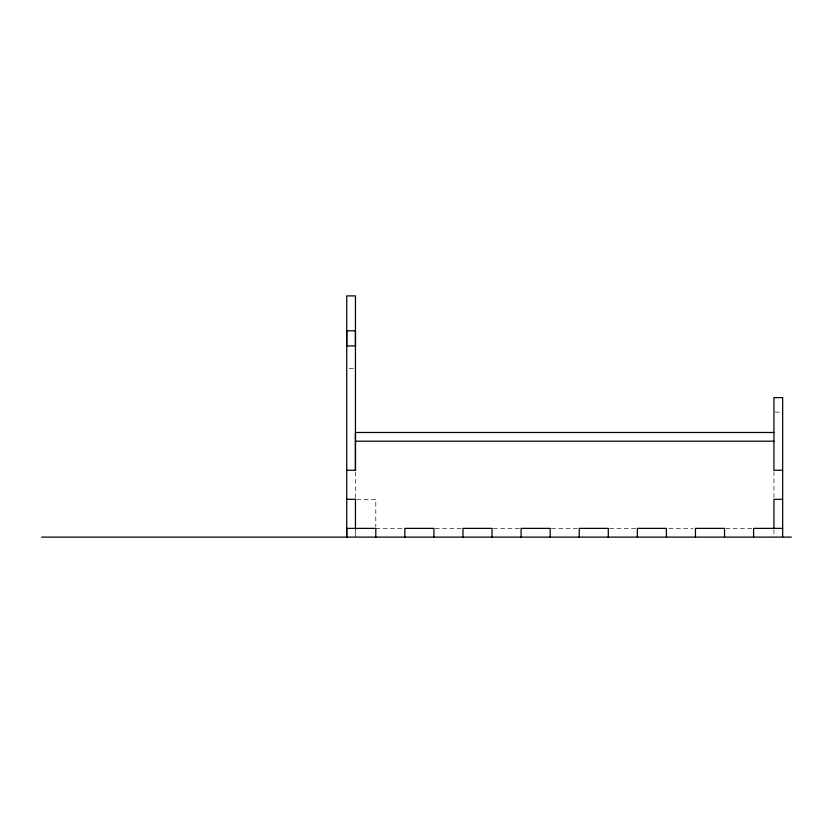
<?xml version="1.0" encoding="UTF-8"?>
<svg xmlns="http://www.w3.org/2000/svg" width="833" height="833" viewBox="0 0 833 833"><rect width="100%" height="100%" fill="white"/><g stroke="black" fill="none" stroke-linecap="round" stroke-linejoin="round"><path stroke-width="0.62" stroke-dasharray="4.17 3.12" d="M355.452 537.108L355.452 529.632M355.452 498.061L355.452 471.53M349.225 368.55L354.212 368.55M775.19 412.137L781.416 412.137M356.732 499.321L375.798 499.321L375.798 527.122M375.798 528.382L402.329 528.382M435.19 528.382L461.721 528.382M493.313 528.382L519.844 528.382M551.436 528.382L577.967 528.382M609.558 528.382L636.089 528.382M668.941 528.382L692.952 528.382M725.803 528.382L752.334 528.382M773.94 471.53L773.94 498.061M773.94 529.632L773.94 537.108M355.452 528.382L355.452 534.609"/><path stroke-width="1.25" d="M355.452 528.382L355.452 499.321L346.736 499.321M346.736 470.26L355.452 470.26L355.452 295.892L346.736 295.892L346.736 537.108L346.736 528.382L375.798 528.382L375.798 537.108M773.94 432.483L355.452 432.483L355.452 470.26M355.452 441.198L773.94 441.198M782.656 470.26L773.94 470.26L773.94 397.612L782.656 397.612L782.656 537.108M782.656 499.321L773.94 499.321L773.94 528.382M782.656 528.382L753.594 528.382L753.594 537.108M41.65 537.108L791.35 537.108M724.533 537.108L724.533 528.382L695.472 528.382L695.472 537.108M666.41 537.108L666.41 528.382L637.349 528.382L637.349 537.108M608.288 537.108L608.288 528.382L579.227 528.382L579.227 537.108M550.165 537.108L550.165 528.382L521.104 528.382L521.104 537.108M492.043 537.108L492.043 528.382L462.981 528.382L462.981 537.108M433.92 537.108L433.92 528.382L404.859 528.382L404.859 537.108M355.452 330.774L346.736 330.774L346.736 345.924L355.452 345.924L355.452 330.774"/></g></svg>
